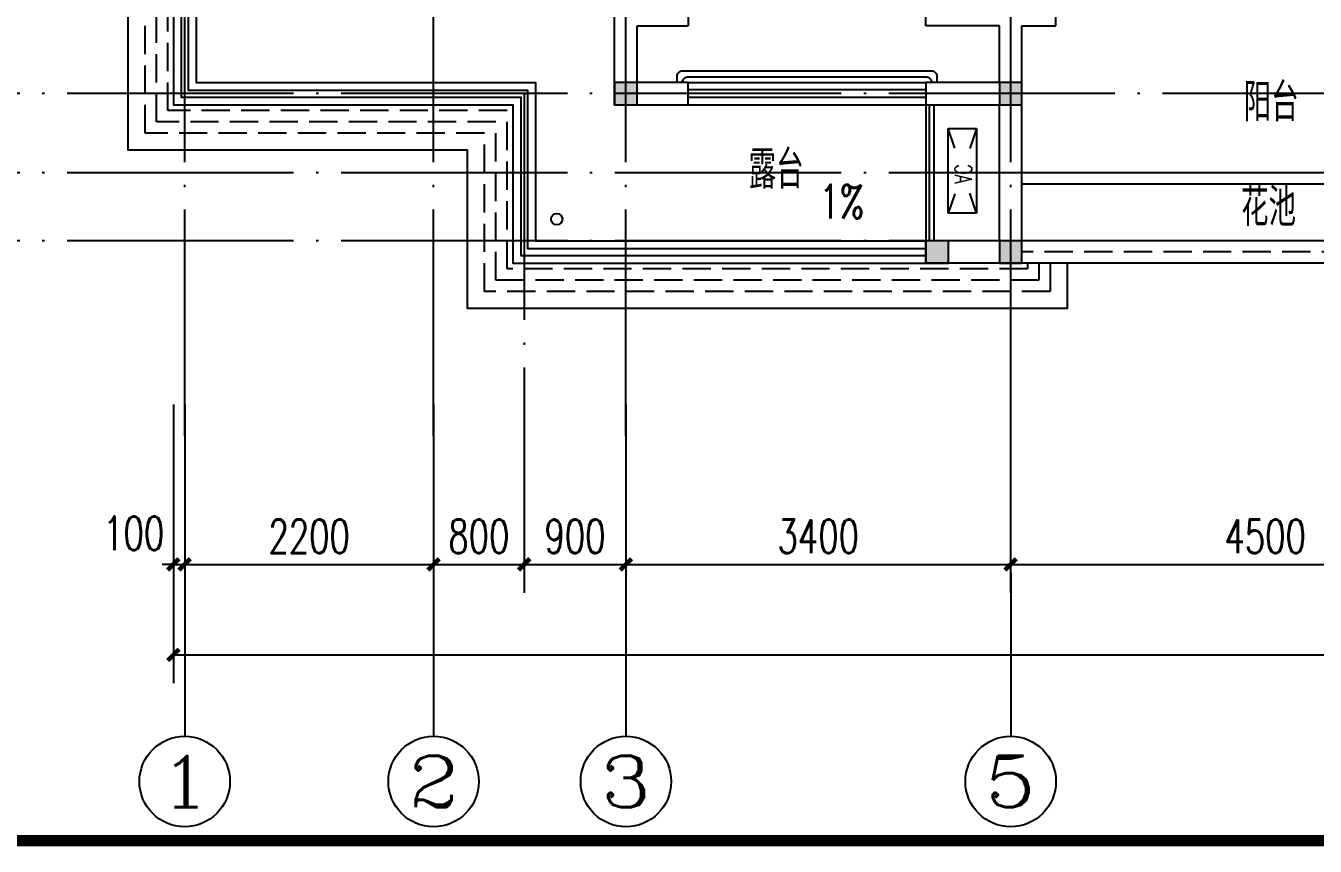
# Model space of a CAD drawing. Extents: x -287580 to -53108, y -522338 to -82629.
# Drawn here: x -257713 to -246317, y -380866 to -373612 of the extents above; entities that cross this region are included whole.
import ezdxf
from ezdxf.enums import TextEntityAlignment as Align

# ---------------------------------------------------------------- set-up
doc = ezdxf.new("R2010")
doc.units = 0
doc.header["$LTSCALE"] = 1000
doc.header["$MEASUREMENT"] = 0
doc.linetypes.add('DASH', pattern=[0.35, 0.25, -0.1])
doc.linetypes.add('DOTE', pattern=[2.42, 2, -0.2, 0.02, -0.2])
for name, color, linetype in [('AXIS', 3, 'Continuous'), ('AXIS_TEXT', 7, 'Continuous'), ('DIM_SYMB', 99, 'Continuous'), ('DOTE', 99, 'Continuous'), ('kan', 146, 'Continuous'), ('KTIAO', 124, 'Continuous'), ('PUB_TEXT', 7, 'Continuous'), ('PUB_TITLE', 146, 'Continuous'), ('WALL', 9, 'Continuous'), ('WINDOW', 99, 'Continuous'), ('填充', 8, 'Continuous'), ('屋面', 139, 'Continuous'), ('栏杆', 169, 'Continuous'), ('表格', 157, 'Continuous')]:
    doc.layers.add(name, color=color, linetype=linetype)
doc.layers.add('RENDERING', color=125, linetype='Continuous', lineweight=13)
doc.styles.add('_ROMANC', font='romanc__.ttf', dxfattribs={"width": 0.700005})
doc.styles.add('_TCH_AXIS', font='COMPLEX', dxfattribs={"bigfont": 'GBCBIG'})
doc.styles.add('_TCH_DIM_T3', font='SIMPLEX', dxfattribs={"width": 0.705882, "bigfont": 'GBCBIG'})
doc.styles.add('_TCH_WINDOW', font='SIMPLEX', dxfattribs={"height": 3.5, "bigfont": 'GBCBIG'})
doc.styles.add('COMPLEX', font='COMPLEX')
doc.styles.add('DIM_FONT', font='simplex_.ttf', dxfattribs={"width": 0.7, "bigfont": 'GBCBIG'})
doc.styles.get("Standard").update_dxf_attribs({"font": 'gbenor.shx', "bigfont": 'gbcbig.shx'})
doc.dimstyles.new('_TCH_ARCH&&100', dxfattribs={"dimtxt": 297.5, "dimasz": 100, "dimexe": 250, "dimexo": 300, "dimgap": 100, "dimtad": 1, "dimdec": 0, "dimzin": 0, "dimdsep": 46, "dimtxsty": '_TCH_DIM_T3', "dimblk": 'ARCHTICK', "dimcen": 0.09, "dimclrt": 7, "dimazin": 2, "dimtfac": 1, "dimtdec": 0, "dimtix": 1, "dimtmove": 2, "dimatfit": 3, "dimfxl": 0, "dimtolj": 1, "dimtzin": 0, "dimarcsym": 0})

# ---------------------------------------------------------------- blocks, each defined once
blk = doc.blocks.new('90304092557924')
at = {"layer": 'KTIAO', "color": 99}
for p, q in [((-375, 125), (-198, 66)), ((-375, 125), (-375, -125)), ((375, 125), (-375, 125)), ((375, 125), (198, 66)), ((375, -125), (375, 125)), ((-203, -68), (-375, -125)), ((200, -67), (375, -125)), ((-375, -125), (375, -125))]:
    blk.add_line(p, q, dxfattribs=at)
at = {"layer": 'KTIAO', "color": 99, "style": '_ROMANC', "width": 0.7}
blk.add_text('AC', height=148.6, dxfattribs=at).set_placement((-113, -66))
at = {"layer": 'KTIAO', "color": 99, "style": 'DIM_FONT', "oblique": 0, "width": 0.6, "flags": 9}
for tag in ['XSIZE', 'YSIZE']:
    blk.add_attdef(tag, (-375, -125), '', height=0.5, dxfattribs=at)
blk = doc.blocks.new('A$C34A75F29')
at = {"layer": '填充'}
for points in [[(22500, 1600), (22700, 1600), (22700, 1400), (22500, 1400)], [(25900, 1600), (26100, 1600), (26100, 1400), (25900, 1400)], [(22500, 200), (22700, 200), (22700, 0), (22500, 0)], [(23150, 200), (23350, 200), (23350, 0), (23150, 0)]]:
    blk.add_hatch(color=256, dxfattribs=at).paths.add_polyline_path(points)
at = {"color": 6}
for points in [[(22500, 1600), (22700, 1600), (22700, 1400), (22500, 1400)], [(25900, 1600), (26100, 1600), (26100, 1400), (25900, 1400)], [(22500, 200), (22700, 200), (22700, 0), (22500, 0)], [(23150, 200), (23350, 200), (23350, 0), (23150, 0)]]:
    blk.add_lwpolyline(points, close=True, dxfattribs=at)
blk = doc.blocks.new('_ArchTick')
at = {"color": 0, "linetype": 'ByBlock', "const_width": 0.4}
blk.add_lwpolyline([(-0.5, -0.5), (0.5, 0.5)], dxfattribs=at)
blk = doc.blocks.new('*D419')
at = {"layer": 'AXIS', "color": 0, "lineweight": -2}
for p, q in [((-256409, -376960), (-256409, -378624)), ((-256309, -376960), (-256309, -378624)), ((-256409, -378374), (-256509, -378374)), ((-256409, -378374), (-256309, -378374)), ((-256309, -378374), (-256209, -378374))]:
    blk.add_line(p, q, dxfattribs=at)
at = {"layer": 'Defpoints', "color": 0}
for p in [(-256409, -376660), (-256309, -376660), (-256309, -378374)]:
    blk.add_point(p, dxfattribs=at)
at = {"layer": 'AXIS', "color": 0, "lineweight": -2, "xscale": 100, "yscale": 100, "zscale": 100}
blk.add_blockref('_ArchTick', (-256409, -378374), dxfattribs=at)
at = {"layer": 'AXIS', "color": 0, "lineweight": -2, "xscale": 100, "yscale": 100, "zscale": 100, "rotation": 180}
blk.add_blockref('_ArchTick', (-256309, -378374), dxfattribs=at)
at = {"layer": 'AXIS', "color": 7, "insert": (-256759, -378099), "char_height": 297.5, "attachment_point": 5, "style": '_TCH_DIM_T3'}
blk.add_mtext('\\A1;100', dxfattribs=at)
blk = doc.blocks.new('*D420')
at = {"layer": 'AXIS', "color": 0, "lineweight": -2}
for p, q in [((-256309, -376960), (-256309, -378624)), ((-254109, -376960), (-254109, -378624)), ((-256309, -378374), (-254109, -378374))]:
    blk.add_line(p, q, dxfattribs=at)
at = {"layer": 'Defpoints', "color": 0}
for p in [(-256309, -376660), (-254109, -376660), (-254109, -378374)]:
    blk.add_point(p, dxfattribs=at)
at = {"layer": 'AXIS', "color": 0, "lineweight": -2, "xscale": 100, "yscale": 100, "zscale": 100, "rotation": 180}
blk.add_blockref('_ArchTick', (-256309, -378374), dxfattribs=at)
at = {"layer": 'AXIS', "color": 0, "lineweight": -2, "xscale": 100, "yscale": 100, "zscale": 100}
blk.add_blockref('_ArchTick', (-254109, -378374), dxfattribs=at)
at = {"layer": 'AXIS', "color": 7, "insert": (-255209, -378125), "char_height": 297.5, "attachment_point": 5, "style": '_TCH_DIM_T3'}
blk.add_mtext('\\A1;2200', dxfattribs=at)
blk = doc.blocks.new('*D421')
at = {"layer": 'AXIS', "color": 0, "lineweight": -2}
for p, q in [((-254109, -376960), (-254109, -378624)), ((-253309, -376960), (-253309, -378624)), ((-254109, -378374), (-253309, -378374))]:
    blk.add_line(p, q, dxfattribs=at)
at = {"layer": 'Defpoints', "color": 0}
for p in [(-254109, -376660), (-253309, -376660), (-253309, -378374)]:
    blk.add_point(p, dxfattribs=at)
at = {"layer": 'AXIS', "color": 0, "lineweight": -2, "xscale": 100, "yscale": 100, "zscale": 100, "rotation": 180}
blk.add_blockref('_ArchTick', (-254109, -378374), dxfattribs=at)
at = {"layer": 'AXIS', "color": 0, "lineweight": -2, "xscale": 100, "yscale": 100, "zscale": 100}
blk.add_blockref('_ArchTick', (-253309, -378374), dxfattribs=at)
at = {"layer": 'AXIS', "color": 7, "insert": (-253709, -378125), "char_height": 297.5, "attachment_point": 5, "style": '_TCH_DIM_T3'}
blk.add_mtext('\\A1;800', dxfattribs=at)
blk = doc.blocks.new('*D422')
at = {"layer": 'AXIS', "color": 0, "lineweight": -2}
for p, q in [((-253309, -376960), (-253309, -378624)), ((-252409, -376960), (-252409, -378624)), ((-253309, -378374), (-252409, -378374))]:
    blk.add_line(p, q, dxfattribs=at)
at = {"layer": 'Defpoints', "color": 0}
for p in [(-253309, -376660), (-252409, -376660), (-252409, -378374)]:
    blk.add_point(p, dxfattribs=at)
at = {"layer": 'AXIS', "color": 0, "lineweight": -2, "xscale": 100, "yscale": 100, "zscale": 100, "rotation": 180}
blk.add_blockref('_ArchTick', (-253309, -378374), dxfattribs=at)
at = {"layer": 'AXIS', "color": 0, "lineweight": -2, "xscale": 100, "yscale": 100, "zscale": 100}
blk.add_blockref('_ArchTick', (-252409, -378374), dxfattribs=at)
at = {"layer": 'AXIS', "color": 7, "insert": (-252859, -378125), "char_height": 297.5, "attachment_point": 5, "style": '_TCH_DIM_T3'}
blk.add_mtext('\\A1;900', dxfattribs=at)
blk = doc.blocks.new('*D423')
at = {"layer": 'AXIS', "color": 0, "lineweight": -2}
for p, q in [((-252409, -376960), (-252409, -378624)), ((-249009, -376960), (-249009, -378624)), ((-252409, -378374), (-249009, -378374))]:
    blk.add_line(p, q, dxfattribs=at)
at = {"layer": 'Defpoints', "color": 0}
for p in [(-252409, -376660), (-249009, -376660), (-249009, -378374)]:
    blk.add_point(p, dxfattribs=at)
at = {"layer": 'AXIS', "color": 0, "lineweight": -2, "xscale": 100, "yscale": 100, "zscale": 100, "rotation": 180}
blk.add_blockref('_ArchTick', (-252409, -378374), dxfattribs=at)
at = {"layer": 'AXIS', "color": 0, "lineweight": -2, "xscale": 100, "yscale": 100, "zscale": 100}
blk.add_blockref('_ArchTick', (-249009, -378374), dxfattribs=at)
at = {"layer": 'AXIS', "color": 7, "insert": (-250709, -378125), "char_height": 297.5, "attachment_point": 5, "style": '_TCH_DIM_T3'}
blk.add_mtext('\\A1;3400', dxfattribs=at)
blk = doc.blocks.new('*D424')
at = {"layer": 'AXIS', "color": 0, "lineweight": -2}
for p, q in [((-249009, -376960), (-249009, -378624)), ((-244509, -376960), (-244509, -378624)), ((-249009, -378374), (-244509, -378374))]:
    blk.add_line(p, q, dxfattribs=at)
at = {"layer": 'Defpoints', "color": 0}
for p in [(-249009, -376660), (-244509, -376660), (-244509, -378374)]:
    blk.add_point(p, dxfattribs=at)
at = {"layer": 'AXIS', "color": 0, "lineweight": -2, "xscale": 100, "yscale": 100, "zscale": 100, "rotation": 180}
blk.add_blockref('_ArchTick', (-249009, -378374), dxfattribs=at)
at = {"layer": 'AXIS', "color": 0, "lineweight": -2, "xscale": 100, "yscale": 100, "zscale": 100}
blk.add_blockref('_ArchTick', (-244509, -378374), dxfattribs=at)
at = {"layer": 'AXIS', "color": 7, "insert": (-246759, -378125), "char_height": 297.5, "attachment_point": 5, "style": '_TCH_DIM_T3'}
blk.add_mtext('\\A1;4500', dxfattribs=at)
blk = doc.blocks.new('*D446')
at = {"layer": 'AXIS', "color": 0, "lineweight": -2}
for p, q in [((-256409, -376960), (-256409, -379424)), ((-196309, -376960), (-196309, -379424)), ((-256409, -379174), (-196309, -379174))]:
    blk.add_line(p, q, dxfattribs=at)
at = {"layer": 'Defpoints', "color": 0}
for p in [(-256409, -376660), (-196309, -376660), (-196309, -379174)]:
    blk.add_point(p, dxfattribs=at)
at = {"layer": 'AXIS', "color": 0, "lineweight": -2, "xscale": 100, "yscale": 100, "zscale": 100, "rotation": 180}
blk.add_blockref('_ArchTick', (-256409, -379174), dxfattribs=at)
at = {"layer": 'AXIS', "color": 0, "lineweight": -2, "xscale": 100, "yscale": 100, "zscale": 100}
blk.add_blockref('_ArchTick', (-196309, -379174), dxfattribs=at)
at = {"layer": 'AXIS', "color": 7, "insert": (-226359, -378925), "char_height": 297.5, "attachment_point": 5, "style": '_TCH_DIM_T3'}
blk.add_mtext('\\A1;60100', dxfattribs=at)
blk = doc.blocks.new('$WINLIB2D$00000001')
at = {"color": 0}
for points in [[(-0.5, 0.5), (-0.5, -0.5)], [(-0.5, 0.5), (0.5, 0.5)], [(0.5, -0.5), (0.5, 0.5)], [(0.5, 0.1667), (-0.5, 0.1667)], [(0.5, -0.1667), (-0.5, -0.1667)], [(-0.5, -0.5), (0.5, -0.5)]]:
    blk.add_lwpolyline(points, dxfattribs=at)
blk = doc.blocks.new('_AXISO')
blk.add_circle((0, 0), 0.5)
at = {"layer": 'AXIS_TEXT', "style": 'COMPLEX', "width": 1.041667}
blk.add_attdef('A', text='', height=0.56, dxfattribs=at).set_placement((-0.25, -0.28), (0.25, -0.28), align=Align.FIT)

msp = doc.modelspace()

# ---------------------------------------------------------------- linework, layer by layer
at = {"color": 99}
msp.add_circle((-253020.8, -375322), 50, dxfattribs=at)
at = {"layer": 'AXIS'}
for p, q in [((-256308.8, -378451.5), (-256308.8, -379893.6)), ((-254108.8, -378451.5), (-254108.8, -379893.6)), ((-252408.8, -378451.5), (-252408.8, -379893.6)), ((-249008.8, -378451.5), (-249008.8, -379893.6))]:
    msp.add_line(p, q, dxfattribs=at)
at = {"layer": 'DIM_SYMB'}
msp.add_lwpolyline([(-250804.2, -375174.4, 0, 0, 0), (-251937, -375261.5, 80, 0, 0), (-252236.1, -375284.5, 0, 0, 0)], format="xyseb", dxfattribs=at)
at = {"layer": 'DOTE', "linetype": 'DOTE'}
for p, q in [((-256308.8, -377237.5), (-256308.8, -355900)), ((-254108.8, -377237.5), (-254108.8, -355900)), ((-249008.8, -377237.5), (-249008.8, -355900)), ((-252408.8, -377237.5), (-252408.8, -367012)), ((-194847, -374212), (-258341.7, -374212)), ((-253308.8, -374212), (-253308.8, -377020)), ((-194847, -374912, 0), (-258341.7, -374912, 0)), ((-194847, -375512, 0), (-258341.7, -375512, 0))]:
    msp.add_line(p, q, dxfattribs=at)
at = {"layer": 'kan'}
msp.add_line((-249758.8, -374312), (-249758.8, -375512), dxfattribs=at)
for points in [[(-254208.8, -366912), (-256408.8, -366912), (-256408.8, -374312), (-253408.8, -374312), (-253408.8, -375712), (-249758.8, -375712)], [(-254208.8, -367112), (-256208.8, -367112), (-256208.8, -374112), (-253208.8, -374112), (-253208.8, -375512), (-249758.8, -375512)], [(-244608.8, -375512), (-248908.8, -375512)], [(-244608.8, -375712), (-248908.8, -375712)]]:
    msp.add_lwpolyline(points, dxfattribs=at)
at = {"layer": 'kan', "color": 124, "elevation": 0}
for points in [[(-244608.8, -374912), (-248908.8, -374912), (-248908.8, -374912)], [(-244608.8, -375012), (-248908.8, -375012)]]:
    msp.add_lwpolyline(points, dxfattribs=at)
at = {"layer": 'kan', "linetype": 'DASH'}
msp.add_lwpolyline([(-244608.8, -375612), (-248908.8, -375612)], dxfattribs=at)
at = {"layer": 'PUB_TITLE', "const_width": 100}
msp.add_lwpolyline([(-262742.7, -380815.5), (-182142.7, -380815.5), (-182142.7, -323415.5), (-262742.7, -323415.5)], close=True, dxfattribs=at)
at = {"layer": 'WALL'}
for p, q in [((-251858.8, -373412), (-251858.8, -373612)), ((-249758.8, -373612), (-249758.8, -373412)), ((-248608.8, -373612), (-248608.8, -373412)), ((-252508.8, -374312), (-252508.8, -373512)), ((-252308.8, -374112), (-252308.8, -373612)), ((-252308.8, -373612), (-251858.8, -373612)), ((-249108.8, -373612), (-249758.8, -373612)), ((-249108.8, -374112), (-249108.8, -373612)), ((-248908.8, -373612), (-248608.8, -373612)), ((-248908.8, -374212), (-248908.8, -373612)), ((-251858.8, -374112), (-252308.8, -374112)), ((-251858.8, -374312), (-251858.8, -374112)), ((-249108.8, -374112), (-249758.8, -374112)), ((-249758.8, -374112), (-249758.8, -374312)), ((-248908.8, -375712), (-248908.8, -374212)), ((-252508.8, -374312), (-251858.8, -374312)), ((-249758.8, -374312), (-249108.8, -374312)), ((-249108.8, -375512), (-249108.8, -374312)), ((-249108.8, -375512), (-249758.8, -375512)), ((-249758.8, -375712), (-249758.8, -375512)), ((-248908.8, -375712), (-249758.8, -375712))]:
    msp.add_line(p, q, dxfattribs=at)
at = {"layer": '屋面', "color": 99}
msp.add_lwpolyline([(-248508.8, -375712), (-248508.8, -376112), (-253808.8, -376112), (-253808.8, -374712), (-256808.8, -374712), (-256808.8, -366512), (-254208.8, -366512)], dxfattribs=at)
at = {"layer": '屋面', "color": 99, "linetype": 'DASH'}
for points in [[(-248658.8, -375712), (-248658.8, -375962), (-253658.8, -375962), (-253658.8, -374562), (-256658.8, -374562), (-256658.8, -366662), (-254208.8, -366662)], [(-248758.8, -375712), (-248758.8, -375862), (-253558.8, -375862), (-253558.8, -374462), (-256558.8, -374462), (-256558.8, -366762), (-254208.8, -366762)], [(-248858.8, -375712), (-248858.8, -375762), (-253458.8, -375762), (-253458.8, -374362), (-256458.8, -374362), (-256458.8, -366862), (-254208.8, -366862)]]:
    msp.add_lwpolyline(points, dxfattribs=at)
at = {"layer": '栏杆'}
for p, q in [((-249728.8, -374312), (-249728.8, -375512)), ((-249688.8, -374312), (-249688.8, -375512))]:
    msp.add_line(p, q, dxfattribs=at)
for points in [[(-254208.8, -366982), (-256338.8, -366982), (-256338.8, -374242), (-253338.8, -374242), (-253338.8, -375642), (-249758.8, -375642)], [(-254208.8, -367042), (-256278.8, -367042), (-256278.8, -374182), (-253278.8, -374182), (-253278.8, -375582), (-249758.8, -375582)]]:
    msp.add_lwpolyline(points, dxfattribs=at)
for points in [[(-249658.8, -374112), (-249658.8, -374062, 0.4142136), (-249708.8, -374012), (-251908.8, -374012, 0.4142136), (-251958.8, -374062), (-251958.8, -374112)], [(-251908.8, -374112), (-251908.8, -374112, -0.4142136), (-251858.8, -374062), (-249758.8, -374062, -0.4142136), (-249708.8, -374112), (-249708.8, -374112)]]:
    msp.add_lwpolyline(points, format="xyb", dxfattribs=at)

# ---------------------------------------------------------------- block references
at = {"layer": 'AXIS'}
ref = msp.add_blockref('_AXISO', (-256308.8, -380293.6), dxfattribs=dict(at, xscale=800, yscale=800, zscale=800))
ref.add_attrib('A', '1', dxfattribs={"layer": 'AXIS_TEXT', "height": 452.5, "style": '_TCH_AXIS', "width": 2.333333}).set_placement((-256535.1, -380519.9), (-256082.5, -380519.9), align=Align.FIT)
ref = msp.add_blockref('_AXISO', (-254108.8, -380293.6), dxfattribs=dict(at, xscale=800, yscale=800, zscale=800))
ref.add_attrib('A', '2', dxfattribs={"layer": 'AXIS_TEXT', "height": 452.5, "style": '_TCH_AXIS', "width": 1.5}).set_placement((-254335.1, -380519.9), (-253882.5, -380519.9), align=Align.FIT)
ref = msp.add_blockref('_AXISO', (-252408.8, -380293.6), dxfattribs=dict(at, xscale=800, yscale=800, zscale=800))
ref.add_attrib('A', '3', dxfattribs={"layer": 'AXIS_TEXT', "height": 452.5, "style": '_TCH_AXIS', "width": 1.5}).set_placement((-252635.1, -380519.9), (-252182.5, -380519.9), align=Align.FIT)
ref = msp.add_blockref('_AXISO', (-249008.8, -380293.6), dxfattribs=dict(at, xscale=800, yscale=800, zscale=800))
ref.add_attrib('A', '5', dxfattribs={"layer": 'AXIS_TEXT', "height": 452.5, "style": '_TCH_AXIS', "width": 1.5}).set_placement((-249235.1, -380519.9), (-248782.5, -380519.9), align=Align.FIT)
at = {"layer": 'RENDERING', "xscale": -1, "rotation": 270}
msp.add_blockref('90304092557924', (-249434.9, -374895), dxfattribs=at)
at = {"layer": 'WINDOW', "xscale": 2100, "yscale": -200, "zscale": 2100, "rotation": 359.9999999999843}
msp.add_blockref('$WINLIB2D$00000001', (-250808.8, -374212), dxfattribs=at)
at = {"layer": '表格', "xscale": -1}
msp.add_blockref('A$C34A75F29', (-226408.8, -375712), dxfattribs=at)

# ---------------------------------------------------------------- texts
at = {"layer": 'PUB_TEXT'}
for s, p in [('阳台', (-246949.7, -374456.4, 0)), ('露台', (-251324, -375051.5, 0)), ('花池', (-246973, -375383.8, 0))]:
    msp.add_text(s, height=337.59, dxfattribs=at).set_placement(p)
at = {"layer": 'PUB_TEXT', "style": '_TCH_WINDOW', "width": 0.705882}
msp.add_text('1%%%', height=297.5, dxfattribs=at).set_placement((-250699.5, -375315.1))

# ---------------------------------------------------------------- dimensions: what is measured, and where the dimension line sits
at = {"layer": 'AXIS'}
dim = msp.add_linear_dim(base=(-256308.8, -378373.6), p1=(-256408.8, -376660), p2=(-256308.8, -376660), angle=0, dimstyle='_TCH_ARCH&&100', dxfattribs=at)
dim.commit()
dim.dimension.update_dxf_attribs({"geometry": '*D419', "text_midpoint": (-256758.8, -378098.6), "dimtype": 129})
for p1, p2, distance, picture, middle in [((-256408.8, -376660), (-196308.8, -376660), -2513.6, '*D446', (-226358.8, -378924.9)), ((-256308.8, -376660), (-254108.8, -376660), -1713.6, '*D420', (-255208.8, -378124.9)), ((-254108.8, -376660), (-253308.8, -376660), -1713.6, '*D421', (-253708.8, -378124.9)), ((-253308.8, -376660), (-252408.8, -376660), -1713.6, '*D422', (-252858.8, -378124.9)), ((-252408.8, -376660), (-249008.8, -376660), -1713.6, '*D423', (-250708.8, -378124.9)), ((-249008.8, -376660), (-244508.8, -376660), -1713.6, '*D424', (-246758.8, -378124.9))]:
    dim = msp.add_aligned_dim(p1=p1, p2=p2, distance=distance, dimstyle='_TCH_ARCH&&100', dxfattribs=at)
    dim.commit()
    dim.dimension.update_dxf_attribs({"geometry": picture, "text_midpoint": middle})

doc.saveas('drawing.dxf')
